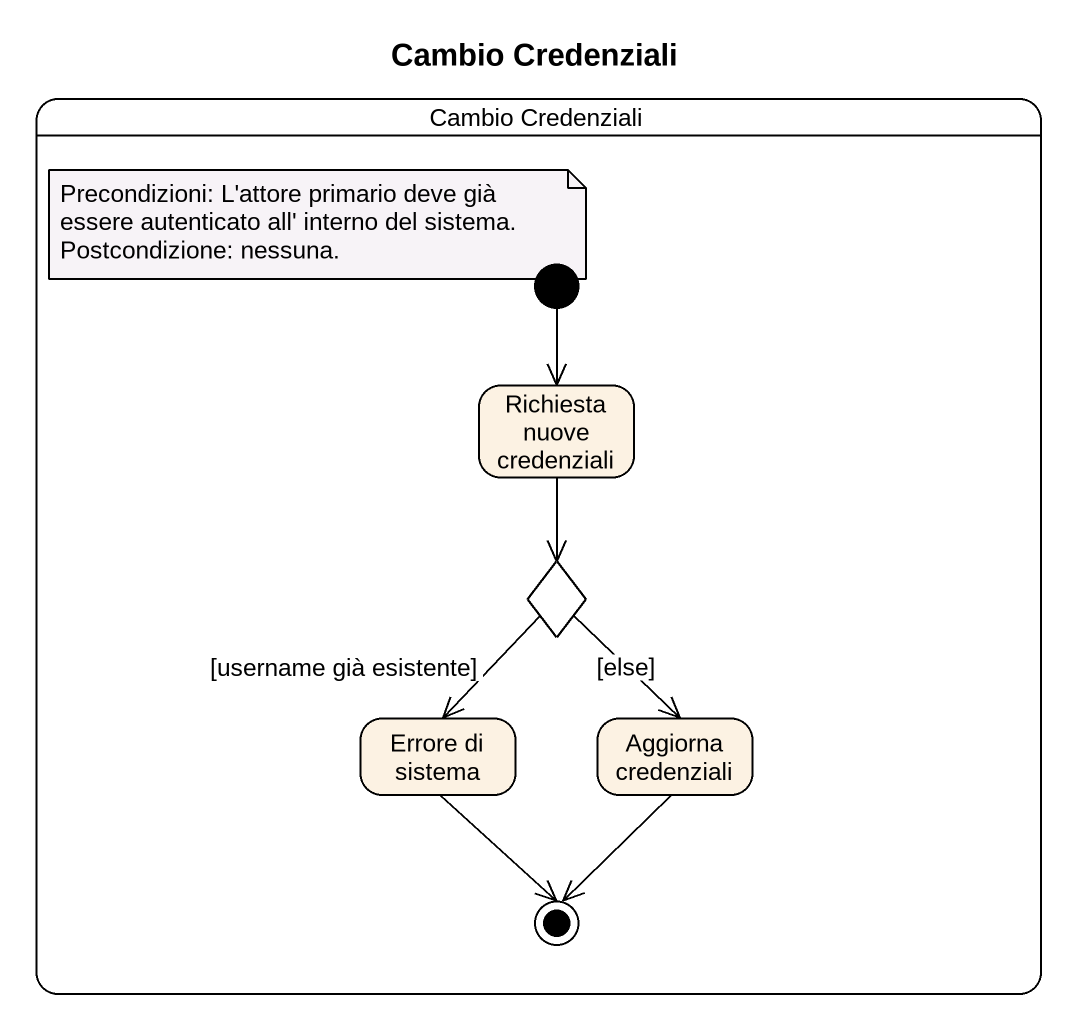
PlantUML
@startuml
title Cambio Credenziali
hide empty description
state "Cambio Credenziali" as Cambio_Credenziali {
  state "Richiesta nuove credenziali" as Richiesta_nuove_credenziali
  state choice1 <<choice>>
  state "Errore di sistema" as Errore_di_sistema
  state "Aggiorna credenziali" as Aggiorna_credenziali
  [*] --> Richiesta_nuove_credenziali
  Errore_di_sistema --> [*]
  Aggiorna_credenziali --> [*]
}
Richiesta_nuove_credenziali --> choice1
choice1 --> Errore_di_sistema : [username già esistente]
choice1 --> Aggiorna_credenziali : [else]
note as N1
  Precondizioni: L'attore primario deve già essere autenticato all' interno del sistema.
  Postcondizione: nessuna.
end note
@enduml
